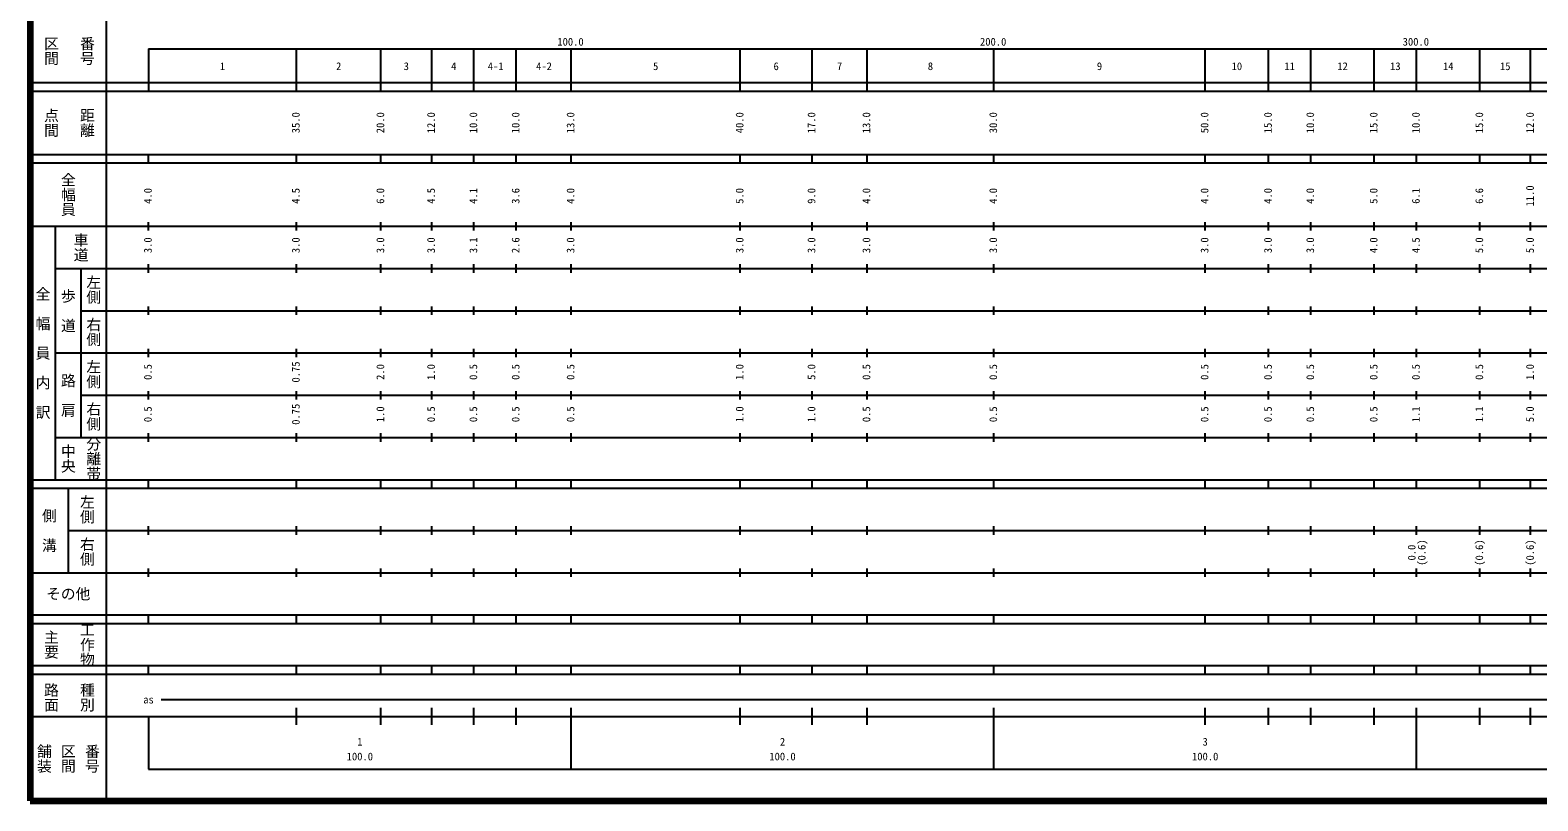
# Model space of a CAD drawing. Units: millimetres on the paper, enlarged 1000 times. Extents: x 40000 to 680000, y 20000 to 380000.
# Drawn here: x 40000 to 396709, y 20000 to 202409 of the extents above; entities that cross this region are included whole.
import ezdxf
from ezdxf.enums import TextEntityAlignment as Align

# ---------------------------------------------------------------- set-up
doc = ezdxf.new("R2010")
doc.units = ezdxf.units.MM
doc.header["$LTSCALE"] = 1000
doc.layers.add('M-TTL', color=2, linetype='Continuous', lineweight=140)
doc.layers.add('M-TTL-BAND', color=7, linetype='Continuous', lineweight=25)
doc.styles.add('@ＭＳ ゴシック', font='')
doc.styles.add('ＭＳ ゴシック', font='')
doc.styles.get('@ＭＳ ゴシック').set_extended_font_data('@MS Gothic')
doc.styles.get('ＭＳ ゴシック').set_extended_font_data('MS Gothic')

msp = doc.modelspace()

# ---------------------------------------------------------------- linework, layer by layer
at = {"layer": 'M-TTL'}
for p, q in [((40000, 380000), (40000, 20000)), ((40000, 20000), (680000, 20000))]:
    msp.add_line(p, q, dxfattribs=at)
at = {"layer": 'M-TTL-BAND'}
for p, q in [((58000, 370000), (58000, 20000)), ((68000, 198000), (579000, 198000)), ((68000, 198000), (68000, 188000)), ((103000, 188000), (103000, 198000)), ((123000, 188000), (123000, 198000)), ((135000, 188000), (135000, 198000)), ((145000, 188000), (145000, 198000)), ((155000, 188000), (155000, 198000)), ((168000, 188000), (168000, 198000)), ((208000, 188000), (208000, 198000)), ((225000, 188000), (225000, 198000)), ((238000, 188000), (238000, 198000)), ((268000, 188000), (268000, 198000)), ((318000, 188000), (318000, 198000)), ((333000, 188000), (333000, 198000)), ((343000, 188000), (343000, 198000)), ((358000, 188000), (358000, 198000)), ((368000, 188000), (368000, 198000)), ((383000, 188000), (383000, 198000)), ((395000, 188000), (395000, 198000)), ((40000, 190000), (579000, 190000)), ((40000, 188000), (579000, 188000)), ((40000, 173000), (579000, 173000)), ((68000, 171000), (68000, 173000)), ((103000, 171000), (103000, 173000)), ((123000, 171000), (123000, 173000)), ((135000, 171000), (135000, 173000)), ((145000, 171000), (145000, 173000)), ((155000, 171000), (155000, 173000)), ((168000, 171000), (168000, 173000)), ((208000, 171000), (208000, 173000)), ((225000, 171000), (225000, 173000)), ((238000, 171000), (238000, 173000)), ((268000, 171000), (268000, 173000)), ((318000, 171000), (318000, 173000)), ((333000, 171000), (333000, 173000)), ((343000, 171000), (343000, 173000)), ((358000, 171000), (358000, 173000)), ((368000, 171000), (368000, 173000)), ((383000, 171000), (383000, 173000)), ((395000, 171000), (395000, 173000)), ((40000, 171000), (579000, 171000)), ((68000, 155000), (68000, 157000)), ((103000, 155000), (103000, 157000)), ((123000, 155000), (123000, 157000)), ((135000, 155000), (135000, 157000)), ((145000, 155000), (145000, 157000)), ((155000, 155000), (155000, 157000)), ((168000, 155000), (168000, 157000)), ((208000, 155000), (208000, 157000)), ((225000, 155000), (225000, 157000)), ((238000, 155000), (238000, 157000)), ((268000, 155000), (268000, 157000)), ((318000, 155000), (318000, 157000)), ((333000, 155000), (333000, 157000)), ((343000, 155000), (343000, 157000)), ((358000, 155000), (358000, 157000)), ((368000, 155000), (368000, 157000)), ((383000, 155000), (383000, 157000)), ((395000, 155000), (395000, 157000)), ((40000, 156000), (579000, 156000)), ((46000, 96000), (46000, 156000)), ((68000, 145000), (68000, 147000)), ((103000, 145000), (103000, 147000)), ((123000, 145000), (123000, 147000)), ((135000, 145000), (135000, 147000)), ((145000, 145000), (145000, 147000)), ((155000, 145000), (155000, 147000)), ((168000, 145000), (168000, 147000)), ((208000, 145000), (208000, 147000)), ((225000, 145000), (225000, 147000)), ((238000, 145000), (238000, 147000)), ((268000, 145000), (268000, 147000)), ((318000, 145000), (318000, 147000)), ((333000, 145000), (333000, 147000)), ((343000, 145000), (343000, 147000)), ((358000, 145000), (358000, 147000)), ((368000, 145000), (368000, 147000)), ((383000, 145000), (383000, 147000)), ((395000, 145000), (395000, 147000)), ((46000, 146000), (579000, 146000)), ((52000, 146000), (52000, 106000)), ((52000, 136000), (579000, 136000)), ((68000, 135000), (68000, 137000)), ((103000, 135000), (103000, 137000)), ((123000, 135000), (123000, 137000)), ((135000, 135000), (135000, 137000)), ((145000, 135000), (145000, 137000)), ((155000, 135000), (155000, 137000)), ((168000, 135000), (168000, 137000)), ((208000, 135000), (208000, 137000)), ((225000, 135000), (225000, 137000)), ((238000, 135000), (238000, 137000)), ((268000, 135000), (268000, 137000)), ((318000, 135000), (318000, 137000)), ((333000, 135000), (333000, 137000)), ((343000, 135000), (343000, 137000)), ((358000, 135000), (358000, 137000)), ((368000, 135000), (368000, 137000)), ((383000, 135000), (383000, 137000)), ((395000, 135000), (395000, 137000)), ((46000, 126000), (579000, 126000)), ((68000, 125000), (68000, 127000)), ((103000, 125000), (103000, 127000)), ((123000, 125000), (123000, 127000)), ((135000, 125000), (135000, 127000)), ((145000, 125000), (145000, 127000)), ((155000, 125000), (155000, 127000)), ((168000, 125000), (168000, 127000)), ((208000, 125000), (208000, 127000)), ((225000, 125000), (225000, 127000)), ((238000, 125000), (238000, 127000)), ((268000, 125000), (268000, 127000)), ((318000, 125000), (318000, 127000)), ((333000, 125000), (333000, 127000)), ((343000, 125000), (343000, 127000)), ((358000, 125000), (358000, 127000)), ((368000, 125000), (368000, 127000)), ((383000, 125000), (383000, 127000)), ((395000, 125000), (395000, 127000)), ((52000, 116000), (579000, 116000)), ((68000, 115000), (68000, 117000)), ((103000, 115000), (103000, 117000)), ((123000, 115000), (123000, 117000)), ((135000, 115000), (135000, 117000)), ((145000, 115000), (145000, 117000)), ((155000, 115000), (155000, 117000)), ((168000, 115000), (168000, 117000)), ((208000, 115000), (208000, 117000)), ((225000, 115000), (225000, 117000)), ((238000, 115000), (238000, 117000)), ((268000, 115000), (268000, 117000)), ((318000, 115000), (318000, 117000)), ((333000, 115000), (333000, 117000)), ((343000, 115000), (343000, 117000)), ((358000, 115000), (358000, 117000)), ((368000, 115000), (368000, 117000)), ((383000, 115000), (383000, 117000)), ((395000, 115000), (395000, 117000)), ((46000, 106000), (579000, 106000)), ((68000, 105000), (68000, 107000)), ((103000, 105000), (103000, 107000)), ((123000, 105000), (123000, 107000)), ((135000, 105000), (135000, 107000)), ((145000, 105000), (145000, 107000)), ((155000, 105000), (155000, 107000)), ((168000, 105000), (168000, 107000)), ((208000, 105000), (208000, 107000)), ((225000, 105000), (225000, 107000)), ((238000, 105000), (238000, 107000)), ((268000, 105000), (268000, 107000)), ((318000, 105000), (318000, 107000)), ((333000, 105000), (333000, 107000)), ((343000, 105000), (343000, 107000)), ((358000, 105000), (358000, 107000)), ((368000, 105000), (368000, 107000)), ((383000, 105000), (383000, 107000)), ((395000, 105000), (395000, 107000)), ((40000, 96000), (579000, 96000)), ((40000, 94000), (579000, 94000)), ((49000, 94000), (49000, 74000)), ((68000, 94000), (68000, 96000)), ((103000, 94000), (103000, 96000)), ((123000, 94000), (123000, 96000)), ((135000, 94000), (135000, 96000)), ((145000, 94000), (145000, 96000)), ((155000, 94000), (155000, 96000)), ((168000, 94000), (168000, 96000)), ((208000, 94000), (208000, 96000)), ((225000, 94000), (225000, 96000)), ((238000, 94000), (238000, 96000)), ((268000, 94000), (268000, 96000)), ((318000, 94000), (318000, 96000)), ((333000, 94000), (333000, 96000)), ((343000, 94000), (343000, 96000)), ((358000, 94000), (358000, 96000)), ((368000, 94000), (368000, 96000)), ((383000, 94000), (383000, 96000)), ((395000, 94000), (395000, 96000)), ((49000, 84000), (579000, 84000)), ((68000, 83000), (68000, 85000)), ((103000, 83000), (103000, 85000)), ((123000, 83000), (123000, 85000)), ((135000, 83000), (135000, 85000)), ((145000, 83000), (145000, 85000)), ((155000, 83000), (155000, 85000)), ((168000, 83000), (168000, 85000)), ((208000, 83000), (208000, 85000)), ((225000, 83000), (225000, 85000)), ((238000, 83000), (238000, 85000)), ((268000, 83000), (268000, 85000)), ((318000, 83000), (318000, 85000)), ((333000, 83000), (333000, 85000)), ((343000, 83000), (343000, 85000)), ((358000, 83000), (358000, 85000)), ((368000, 83000), (368000, 85000)), ((383000, 83000), (383000, 85000)), ((395000, 83000), (395000, 85000)), ((68000, 73000), (68000, 75000)), ((103000, 73000), (103000, 75000)), ((123000, 73000), (123000, 75000)), ((135000, 73000), (135000, 75000)), ((145000, 73000), (145000, 75000)), ((155000, 73000), (155000, 75000)), ((168000, 73000), (168000, 75000)), ((208000, 73000), (208000, 75000)), ((225000, 73000), (225000, 75000)), ((238000, 73000), (238000, 75000)), ((268000, 73000), (268000, 75000)), ((318000, 73000), (318000, 75000)), ((333000, 73000), (333000, 75000)), ((343000, 73000), (343000, 75000)), ((358000, 73000), (358000, 75000)), ((368000, 73000), (368000, 75000)), ((383000, 73000), (383000, 75000)), ((395000, 73000), (395000, 75000)), ((40000, 74000), (579000, 74000)), ((40000, 64000), (579000, 64000)), ((40000, 62000), (579000, 62000)), ((68000, 62000), (68000, 64000)), ((103000, 62000), (103000, 64000)), ((123000, 62000), (123000, 64000)), ((135000, 62000), (135000, 64000)), ((145000, 62000), (145000, 64000)), ((155000, 62000), (155000, 64000)), ((168000, 62000), (168000, 64000)), ((208000, 62000), (208000, 64000)), ((225000, 62000), (225000, 64000)), ((238000, 62000), (238000, 64000)), ((268000, 62000), (268000, 64000)), ((318000, 62000), (318000, 64000)), ((333000, 62000), (333000, 64000)), ((343000, 62000), (343000, 64000)), ((358000, 62000), (358000, 64000)), ((368000, 62000), (368000, 64000)), ((383000, 62000), (383000, 64000)), ((395000, 62000), (395000, 64000)), ((40000, 52000), (579000, 52000)), ((40000, 50000), (579000, 50000)), ((68000, 50000), (68000, 52000)), ((103000, 50000), (103000, 52000)), ((123000, 50000), (123000, 52000)), ((135000, 50000), (135000, 52000)), ((145000, 50000), (145000, 52000)), ((155000, 50000), (155000, 52000)), ((168000, 50000), (168000, 52000)), ((208000, 50000), (208000, 52000)), ((225000, 50000), (225000, 52000)), ((238000, 50000), (238000, 52000)), ((268000, 50000), (268000, 52000)), ((318000, 50000), (318000, 52000)), ((333000, 50000), (333000, 52000)), ((343000, 50000), (343000, 52000)), ((358000, 50000), (358000, 52000)), ((368000, 50000), (368000, 52000)), ((383000, 50000), (383000, 52000)), ((395000, 50000), (395000, 52000)), ((71000, 44000), (565000, 44000)), ((40000, 40000), (579000, 40000)), ((68000, 40000), (68000, 27500)), ((103000, 38000), (103000, 42000)), ((123000, 38000), (123000, 42000)), ((135000, 38000), (135000, 42000)), ((145000, 38000), (145000, 42000)), ((155000, 38000), (155000, 42000)), ((168000, 27500), (168000, 42000)), ((208000, 38000), (208000, 42000)), ((225000, 38000), (225000, 42000)), ((238000, 38000), (238000, 42000)), ((268000, 27500), (268000, 42000)), ((318000, 38000), (318000, 42000)), ((333000, 38000), (333000, 42000)), ((343000, 38000), (343000, 42000)), ((358000, 38000), (358000, 42000)), ((368000, 27500), (368000, 42000)), ((383000, 38000), (383000, 42000)), ((395000, 38000), (395000, 42000)), ((68000, 27500), (579000, 27500))]:
    msp.add_line(p, q, dxfattribs=at)

# ---------------------------------------------------------------- texts
at = {"layer": 'M-TTL-BAND', "style": '@ＭＳ ゴシック'}
for s, p in [('区間', (45000, 197500)), ('番号', (53500, 197500)), ('点間', (45000, 180500)), ('距離', (53500, 180500)), ('全幅員', (49000, 163500)), ('車道', (52000, 151000)), ('左側', (55000, 141000)), ('全\u3000幅\u3000員\u3000内\u3000訳', (43000, 126000)), ('歩\u3000道', (49000, 136000)), ('右側', (55000, 131000)), ('左側', (55000, 121000)), ('路\u3000肩', (49000, 116000)), ('右側', (55000, 111000)), ('中央', (49000, 101000)), ('分離帯', (55000, 101000)), ('左側', (53500, 89000)), ('側\u3000溝', (44500, 84000)), ('右側', (53500, 79000)), ('工作物', (53500, 57000)), ('主要', (45000, 57000)), ('路面', (45000, 44500)), ('種別', (53500, 44500)), ('舗装', (43333, 30000)), ('区間', (49000, 30000)), ('番号', (54667, 30000))]:
    msp.add_text(s, height=2566, rotation=270, dxfattribs=at).set_placement(p, align=Align.MIDDLE_CENTER)
at = {"layer": 'M-TTL-BAND', "style": 'ＭＳ ゴシック'}
for s, p in [('100.0', (167844, 198195)), ('200.0', (267844, 198195)), ('300.0', (367844, 198195)), ('1', (85500, 192405)), ('2', (113000, 192405)), ('3', (129000, 192405)), ('4', (140224, 192405)), ('4-1', (150136, 192405)), ('4-2', (161577, 192405)), ('5', (188000, 192405)), ('6', (216500, 192405)), ('7', (231500, 192405)), ('8', (253000, 192405)), ('9', (293000, 192405)), ('10', (325500, 192405)), ('11', (338000, 192405)), ('12', (350500, 192405)), ('13', (363000, 192405)), ('14', (375500, 192405)), ('15', (389000, 192405)), ('as', (68000, 42500)), ('1', (118000, 32523)), ('2', (218000, 32523)), ('3', (318000, 32523)), ('100.0', (118000, 29033)), ('100.0', (218000, 29033)), ('100.0', (318000, 29033))]:
    msp.add_text(s, height=1833, dxfattribs=at).set_placement(p, align=Align.BOTTOM_CENTER)
for s, p in [('35.0', (104314, 180500)), ('20.0', (124314, 180500)), ('12.0', (136314, 180500)), ('10.0', (146314, 180500)), ('10.0', (156314, 180500)), ('13.0', (169314, 180500)), ('40.0', (209314, 180500)), ('17.0', (226314, 180500)), ('13.0', (239314, 180500)), ('30.0', (269314, 180500)), ('50.0', (319314, 180500)), ('15.0', (334314, 180500)), ('10.0', (344314, 180500)), ('15.0', (359314, 180500)), ('10.0', (369314, 180500)), ('15.0', (384314, 180500)), ('12.0', (396314, 180500)), ('4.0', (69314, 163174)), ('4.5', (104314, 163174)), ('6.0', (124314, 163174)), ('4.5', (136314, 163174)), ('4.1', (146314, 163174)), ('3.6', (156314, 163174)), ('4.0', (169314, 163174)), ('5.0', (209314, 163174)), ('9.0', (226314, 163174)), ('4.0', (239314, 163174)), ('4.0', (269314, 163174)), ('4.0', (319314, 163174)), ('4.0', (334314, 163174)), ('4.0', (344314, 163174)), ('5.0', (359314, 163174)), ('6.1', (369314, 163174)), ('6.6', (384314, 163174)), ('11.0', (396314, 163174)), ('3.0', (69314, 151500)), ('3.0', (104314, 151500)), ('3.0', (124314, 151500)), ('3.0', (136314, 151500)), ('3.1', (146314, 151500)), ('2.6', (156314, 151500)), ('3.0', (169314, 151500)), ('3.0', (209314, 151500)), ('3.0', (226314, 151500)), ('3.0', (239314, 151500)), ('3.0', (269314, 151500)), ('3.0', (319314, 151500)), ('3.0', (334314, 151500)), ('3.0', (344314, 151500)), ('4.0', (359314, 151500)), ('4.5', (369314, 151500)), ('5.0', (384314, 151500)), ('5.0', (396314, 151500)), ('0.5', (69314, 121500)), ('0.75', (104314, 121500)), ('2.0', (124314, 121500)), ('1.0', (136314, 121500)), ('0.5', (146314, 121500)), ('0.5', (156314, 121500)), ('0.5', (169314, 121500)), ('1.0', (209314, 121500)), ('5.0', (226314, 121500)), ('0.5', (239314, 121500)), ('0.5', (269314, 121500)), ('0.5', (319314, 121500)), ('0.5', (334314, 121500)), ('0.5', (344314, 121500)), ('0.5', (359314, 121500)), ('0.5', (369314, 121500)), ('0.5', (384314, 121500)), ('1.0', (396314, 121500)), ('0.5', (69314, 111500)), ('0.75', (104314, 111500)), ('1.0', (124314, 111500)), ('0.5', (136314, 111500)), ('0.5', (146314, 111500)), ('0.5', (156314, 111500)), ('0.5', (169314, 111500)), ('1.0', (209314, 111500)), ('1.0', (226314, 111500)), ('0.5', (239314, 111500)), ('0.5', (269314, 111500)), ('0.5', (319314, 111500)), ('0.5', (334314, 111500)), ('0.5', (344314, 111500)), ('0.5', (359314, 111500)), ('1.1', (369314, 111500)), ('1.1', (384314, 111500)), ('5.0', (396314, 111500)), ('0.0', (368314, 78764)), ('(0.6)', (370684, 78764)), ('(0.6)', (384314, 78764)), ('(0.6)', (396314, 78764))]:
    msp.add_text(s, height=1833, rotation=90, dxfattribs=at).set_placement(p, align=Align.BOTTOM_CENTER)
msp.add_text('その他', height=2566, dxfattribs=at).set_placement((49000, 69000), align=Align.MIDDLE_CENTER)

doc.saveas('drawing.dxf')
